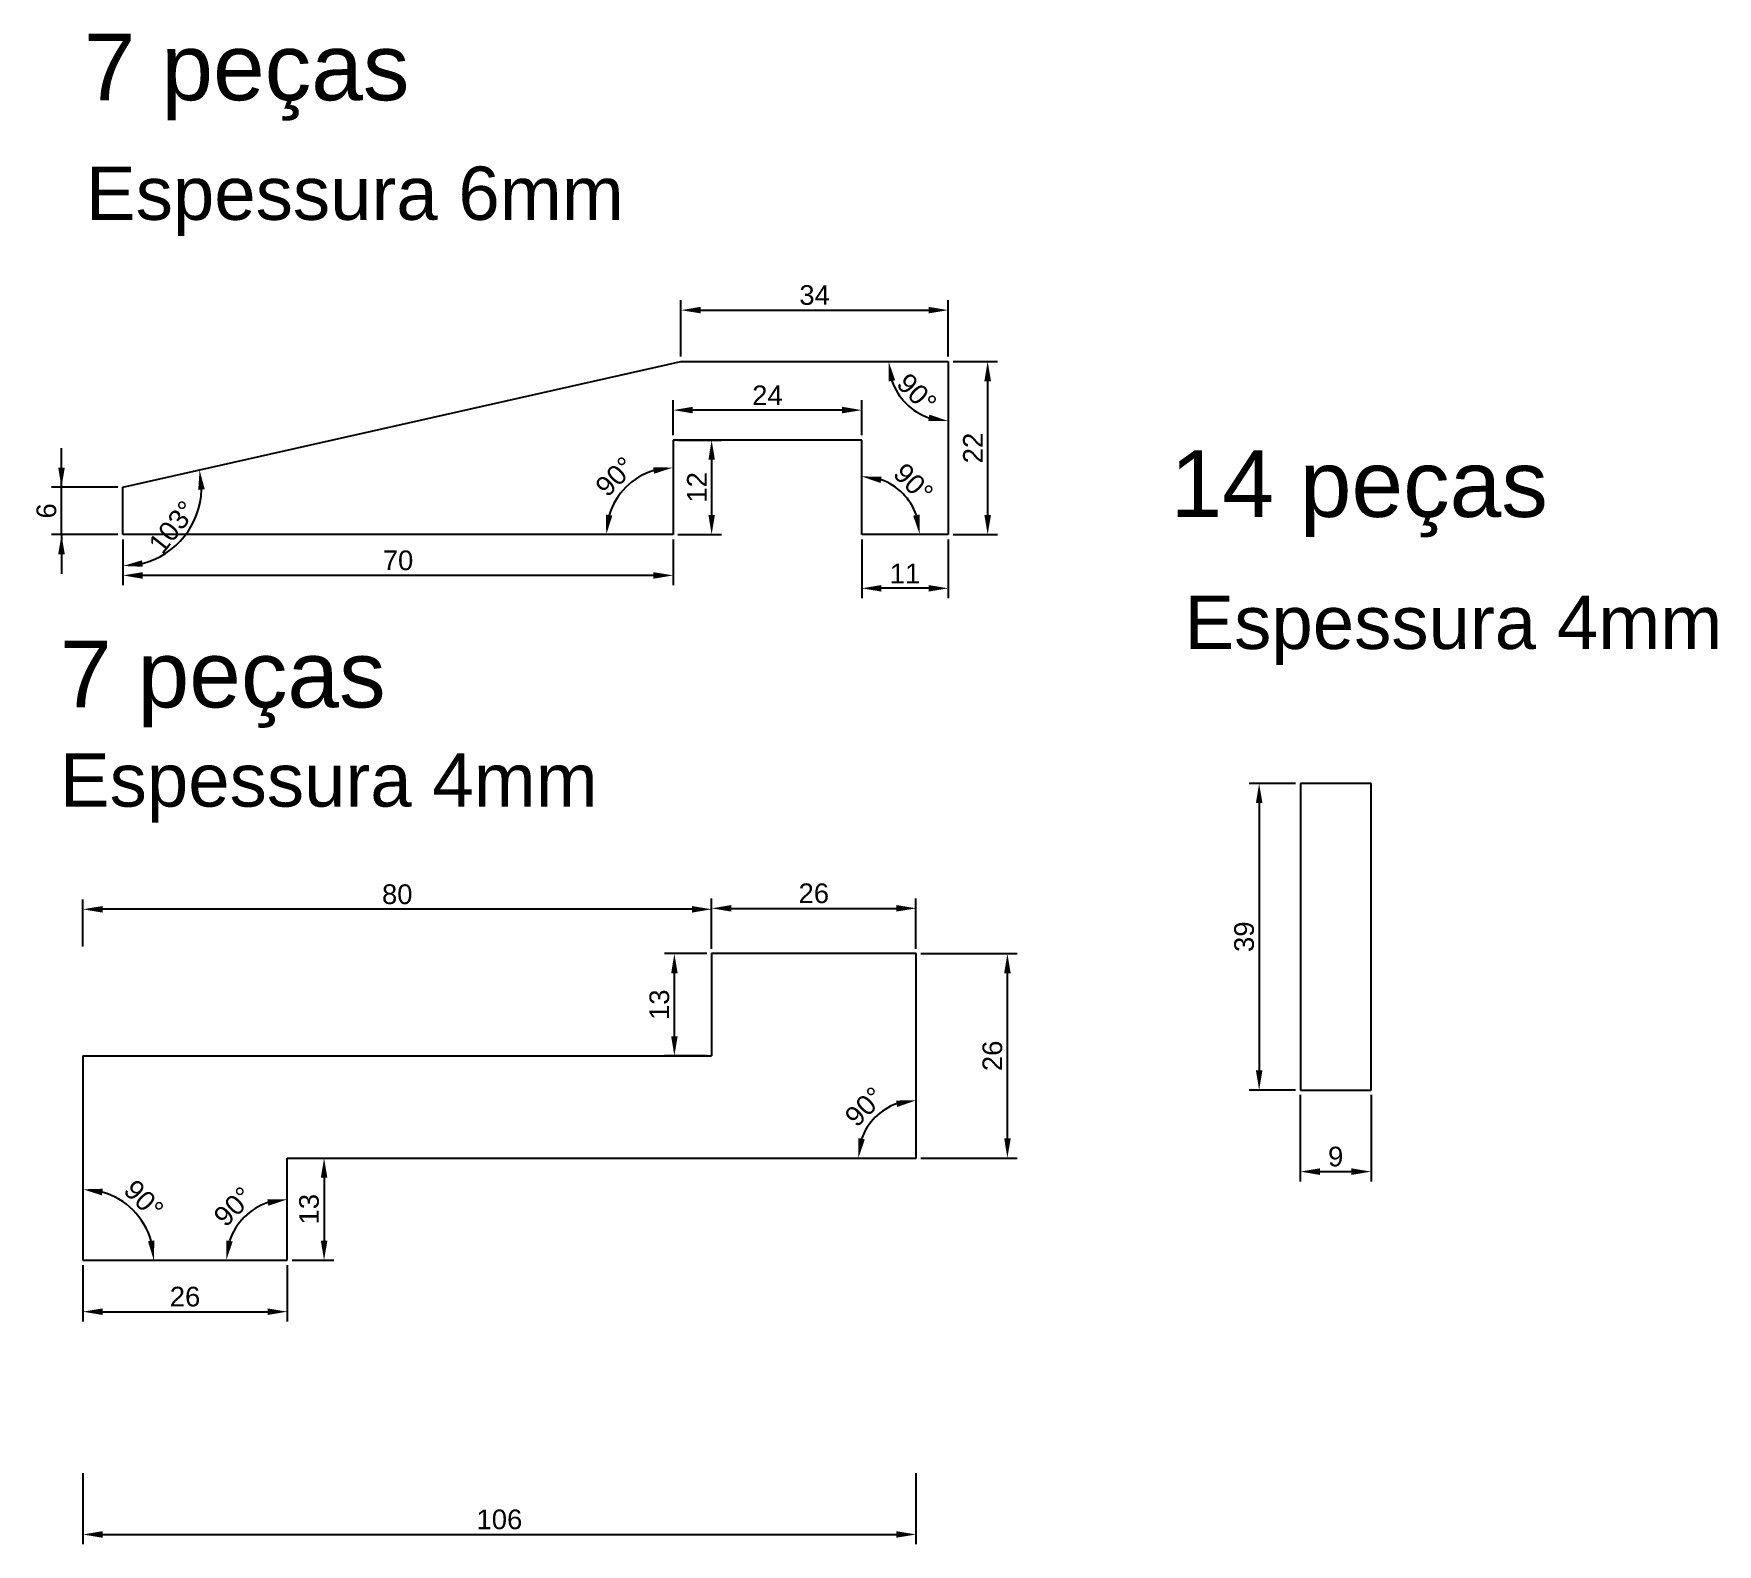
# Model space of a CAD drawing. Header units: millimetres. Extents: x 41 to 255, y 8 to 200.
import ezdxf

# ---------------------------------------------------------------- set-up
doc = ezdxf.new("R2010")
doc.units = ezdxf.units.MM
doc.styles.get("Standard").update_dxf_attribs({"font": 'arial.ttf'})
doc.dimstyles.new('ISO-25', dxfattribs={"dimtxt": 2.5, "dimasz": 2.5, "dimexe": 1.25, "dimexo": 0.625, "dimtad": 1, "dimtxsty": 'Standard', "dimcen": 2.5, "dimadec": 0, "dimazin": 0, "dimtfac": 1, "dimtmove": 0, "dimatfit": 3, "dimfxl": 1, "dimarcsym": 0})

# ---------------------------------------------------------------- blocks, each defined once
blk = doc.blocks.new('*D13')
at = {"color": 0, "lineweight": -2}
for p, q in [((202.42, 65.42), (202.42, 54.42)), ((211.42, 65.42), (211.42, 54.42)), ((204.92, 55.67), (208.92, 55.67))]:
    blk.add_line(p, q, dxfattribs=at)
at = {"color": 0}
for points in [[(204.92, 56.09), (204.92, 55.25), (202.42, 55.67)], [(208.92, 55.25), (208.92, 56.09), (211.42, 55.67)]]:
    blk.add_solid(points, dxfattribs=at)
at = {"layer": 'Defpoints', "color": 0}
for p in [(202.42, 66.04), (211.42, 66.04), (211.42, 55.67)]:
    blk.add_point(p, dxfattribs=at)
at = {"color": 0, "insert": (206.92, 57.57), "char_height": 2.5, "attachment_point": 5}
blk.add_mtext('9', dxfattribs=at)
blk = doc.blocks.new('*D14')
at = {"color": 0, "lineweight": -2}
for p, q in [((158.24, 158.69), (163.89, 158.69)), ((162.64, 156.19), (162.64, 139.19)), ((158.24, 136.69), (163.89, 136.69))]:
    blk.add_line(p, q, dxfattribs=at)
at = {"color": 0}
for points in [[(163.06, 156.19), (162.22, 156.19), (162.64, 158.69)], [(162.22, 139.19), (163.06, 139.19), (162.64, 136.69)]]:
    blk.add_solid(points, dxfattribs=at)
at = {"layer": 'Defpoints', "color": 0}
for p in [(157.62, 158.69), (157.62, 136.69), (162.64, 136.69)]:
    blk.add_point(p, dxfattribs=at)
at = {"color": 0, "insert": (160.76, 147.69), "char_height": 2.5, "attachment_point": 5, "rotation": 90}
blk.add_mtext('22', dxfattribs=at)
blk = doc.blocks.new('*D15')
at = {"color": 0, "lineweight": -2}
for p, q in [((146.62, 136.07), (146.62, 128.6)), ((157.62, 136.07), (157.62, 128.6)), ((155.12, 129.85), (149.12, 129.85))]:
    blk.add_line(p, q, dxfattribs=at)
at = {"color": 0}
for points in [[(149.12, 130.26), (149.12, 129.43), (146.62, 129.85)], [(155.12, 129.43), (155.12, 130.26), (157.62, 129.85)]]:
    blk.add_solid(points, dxfattribs=at)
at = {"layer": 'Defpoints', "color": 0}
for p in [(146.62, 136.69), (157.62, 136.69), (146.62, 129.85)]:
    blk.add_point(p, dxfattribs=at)
at = {"color": 0, "insert": (152.12, 131.73), "char_height": 2.5, "attachment_point": 5}
blk.add_mtext('11', dxfattribs=at)
blk = doc.blocks.new('*D16')
at = {"color": 0, "lineweight": -2}
for p, q in [((122.62, 149.32), (122.62, 153.76)), ((144.12, 152.51), (125.12, 152.51)), ((146.62, 149.32), (146.62, 153.76))]:
    blk.add_line(p, q, dxfattribs=at)
at = {"color": 0}
for points in [[(125.12, 152.93), (125.12, 152.1), (122.62, 152.51)], [(144.12, 152.1), (144.12, 152.93), (146.62, 152.51)]]:
    blk.add_solid(points, dxfattribs=at)
at = {"layer": 'Defpoints', "color": 0}
for p in [(122.62, 152.51), (122.62, 148.69), (146.62, 148.69)]:
    blk.add_point(p, dxfattribs=at)
at = {"color": 0, "insert": (134.62, 154.39), "char_height": 2.5, "attachment_point": 5}
blk.add_mtext('24', dxfattribs=at)
blk = doc.blocks.new('*D17')
at = {"color": 0, "lineweight": -2}
for p, q in [((123.24, 148.69), (128.77, 148.69)), ((127.52, 146.19), (127.52, 139.19)), ((123.24, 136.69), (128.77, 136.69))]:
    blk.add_line(p, q, dxfattribs=at)
at = {"color": 0}
for points in [[(127.94, 146.19), (127.11, 146.19), (127.52, 148.69)], [(127.11, 139.19), (127.94, 139.19), (127.52, 136.69)]]:
    blk.add_solid(points, dxfattribs=at)
at = {"layer": 'Defpoints', "color": 0}
for p in [(122.62, 148.69), (122.62, 136.69), (127.52, 136.69)]:
    blk.add_point(p, dxfattribs=at)
at = {"color": 0, "insert": (125.64, 142.69), "char_height": 2.5, "attachment_point": 5, "rotation": 90}
blk.add_mtext('12', dxfattribs=at)
blk = doc.blocks.new('*D18')
at = {"color": 0, "lineweight": -2}
for p, q in [((52.62, 136.07), (52.62, 130.24)), ((122.62, 136.07), (122.62, 130.24)), ((120.12, 131.49), (55.12, 131.49))]:
    blk.add_line(p, q, dxfattribs=at)
at = {"color": 0}
for points in [[(55.12, 131.9), (55.12, 131.07), (52.62, 131.49)], [(120.12, 131.07), (120.12, 131.9), (122.62, 131.49)]]:
    blk.add_solid(points, dxfattribs=at)
at = {"layer": 'Defpoints', "color": 0}
for p in [(52.62, 136.69), (122.62, 136.69), (52.62, 131.49)]:
    blk.add_point(p, dxfattribs=at)
at = {"color": 0, "insert": (87.62, 133.39), "char_height": 2.5, "attachment_point": 5}
blk.add_mtext('70', dxfattribs=at)
blk = doc.blocks.new('*D19')
at = {"color": 0, "lineweight": -2}
for p, q in [((123.62, 159.32), (123.62, 166.47)), ((126.12, 165.22), (155.12, 165.22)), ((157.62, 159.32), (157.62, 166.47))]:
    blk.add_line(p, q, dxfattribs=at)
at = {"color": 0}
for points in [[(126.12, 165.64), (126.12, 164.81), (123.62, 165.22)], [(155.12, 164.81), (155.12, 165.64), (157.62, 165.22)]]:
    blk.add_solid(points, dxfattribs=at)
at = {"layer": 'Defpoints', "color": 0}
for p in [(157.62, 165.22), (123.62, 158.69), (157.62, 158.69)]:
    blk.add_point(p, dxfattribs=at)
at = {"color": 0, "insert": (140.62, 167.13), "char_height": 2.5, "attachment_point": 5}
blk.add_mtext('34', dxfattribs=at)
blk = doc.blocks.new('*D20')
at = {"color": 0, "lineweight": -2}
for p, q in [((44.8, 142.69), (44.8, 147.69)), ((51.99, 142.69), (43.55, 142.69)), ((44.8, 136.69), (44.8, 142.69)), ((51.99, 136.69), (43.55, 136.69)), ((44.8, 136.69), (44.8, 131.69))]:
    blk.add_line(p, q, dxfattribs=at)
at = {"color": 0}
for points in [[(44.39, 145.19), (45.22, 145.19), (44.8, 142.69)], [(45.22, 134.19), (44.39, 134.19), (44.8, 136.69)]]:
    blk.add_solid(points, dxfattribs=at)
at = {"layer": 'Defpoints', "color": 0}
for p in [(44.8, 142.69), (52.62, 142.69), (52.62, 136.69)]:
    blk.add_point(p, dxfattribs=at)
at = {"color": 0, "insert": (42.9, 139.69), "char_height": 2.5, "attachment_point": 5, "rotation": 90}
blk.add_mtext('6', dxfattribs=at)
blk = doc.blocks.new('*D23')
at = {"color": 0, "lineweight": -2}
for p, q in [((201.8, 105.04), (195.93, 105.04)), ((197.18, 102.54), (197.18, 68.54)), ((201.8, 66.04), (195.93, 66.04))]:
    blk.add_line(p, q, dxfattribs=at)
at = {"color": 0}
for points in [[(197.6, 102.54), (196.77, 102.54), (197.18, 105.04)], [(196.77, 68.54), (197.6, 68.54), (197.18, 66.04)]]:
    blk.add_solid(points, dxfattribs=at)
at = {"layer": 'Defpoints', "color": 0}
for p in [(202.42, 105.04), (197.18, 66.04), (202.42, 66.04)]:
    blk.add_point(p, dxfattribs=at)
at = {"color": 0, "insert": (195.28, 85.54), "char_height": 2.5, "attachment_point": 5, "rotation": 90}
blk.add_mtext('39', dxfattribs=at)
blk = doc.blocks.new('*D31')
at = {"color": 0, "lineweight": -2}
for p, q in [((47.52, 17.32), (47.52, 8.28)), ((153.52, 17.32), (153.52, 8.28)), ((50.02, 9.53), (151.02, 9.53))]:
    blk.add_line(p, q, dxfattribs=at)
at = {"color": 0}
for points in [[(50.02, 9.94), (50.02, 9.11), (47.52, 9.53)], [(151.02, 9.11), (151.02, 9.94), (153.52, 9.53)]]:
    blk.add_solid(points, dxfattribs=at)
at = {"layer": 'Defpoints', "color": 0}
for p in [(47.52, 17.94), (153.52, 17.94), (153.52, 9.53)]:
    blk.add_point(p, dxfattribs=at)
at = {"color": 0, "insert": (100.52, 11.43), "char_height": 2.5, "attachment_point": 5}
blk.add_mtext('106', dxfattribs=at)
blk = doc.blocks.new('*D32')
at = {"color": 0, "lineweight": -2}
for p, q in [((154.15, 83.39), (166.4, 83.39)), ((165.15, 59.89), (165.15, 80.89)), ((154.15, 57.39), (166.4, 57.39))]:
    blk.add_line(p, q, dxfattribs=at)
at = {"color": 0}
for points in [[(165.57, 80.89), (164.74, 80.89), (165.15, 83.39)], [(164.74, 59.89), (165.57, 59.89), (165.15, 57.39)]]:
    blk.add_solid(points, dxfattribs=at)
at = {"layer": 'Defpoints', "color": 0}
for p in [(153.52, 83.39), (165.15, 83.39), (153.52, 57.39)]:
    blk.add_point(p, dxfattribs=at)
at = {"color": 0, "insert": (163.25, 70.39), "char_height": 2.5, "attachment_point": 5, "rotation": 90}
blk.add_mtext('26', dxfattribs=at)
blk = doc.blocks.new('*D33')
at = {"color": 0, "lineweight": -2}
for p, q in [((127.52, 84.01), (127.52, 90.4)), ((153.52, 84.01), (153.52, 90.4)), ((130.02, 89.15), (151.02, 89.15))]:
    blk.add_line(p, q, dxfattribs=at)
at = {"color": 0}
for points in [[(130.02, 89.57), (130.02, 88.74), (127.52, 89.15)], [(151.02, 88.74), (151.02, 89.57), (153.52, 89.15)]]:
    blk.add_solid(points, dxfattribs=at)
at = {"layer": 'Defpoints', "color": 0}
for p in [(153.52, 89.15), (127.52, 83.39), (153.52, 83.39)]:
    blk.add_point(p, dxfattribs=at)
at = {"color": 0, "insert": (140.52, 91.05), "char_height": 2.5, "attachment_point": 5}
blk.add_mtext('26', dxfattribs=at)
blk = doc.blocks.new('*D37')
at = {"color": 0, "lineweight": -2}
for p, q in [((47.52, 84.29), (47.52, 90.28)), ((127.52, 84.29), (127.52, 90.28)), ((125.02, 89.03), (50.02, 89.03))]:
    blk.add_line(p, q, dxfattribs=at)
at = {"color": 0}
for points in [[(50.02, 89.44), (50.02, 88.61), (47.52, 89.03)], [(125.02, 88.61), (125.02, 89.44), (127.52, 89.03)]]:
    blk.add_solid(points, dxfattribs=at)
at = {"layer": 'Defpoints', "color": 0}
for p in [(47.52, 89.03), (47.52, 83.66), (127.52, 83.66)]:
    blk.add_point(p, dxfattribs=at)
at = {"color": 0, "insert": (87.52, 90.93), "char_height": 2.5, "attachment_point": 5}
blk.add_mtext('80', dxfattribs=at)
blk = doc.blocks.new('*D38')
at = {"color": 0, "lineweight": -2}
for p, q in [((47.52, 43.76), (47.52, 36.61)), ((73.52, 43.76), (73.52, 36.61)), ((50.02, 37.86), (71.02, 37.86))]:
    blk.add_line(p, q, dxfattribs=at)
at = {"color": 0}
for points in [[(50.02, 38.27), (50.02, 37.44), (47.52, 37.86)], [(71.02, 37.44), (71.02, 38.27), (73.52, 37.86)]]:
    blk.add_solid(points, dxfattribs=at)
at = {"layer": 'Defpoints', "color": 0}
for p in [(47.52, 44.39), (73.52, 44.39), (73.52, 37.86)]:
    blk.add_point(p, dxfattribs=at)
at = {"color": 0, "insert": (60.52, 39.76), "char_height": 2.5, "attachment_point": 5}
blk.add_mtext('26', dxfattribs=at)
blk = doc.blocks.new('*D39')
at = {"color": 0, "lineweight": -2}
for p, q in [((74.15, 57.39), (79.46, 57.39)), ((78.21, 54.89), (78.21, 46.89)), ((74.15, 44.39), (79.46, 44.39))]:
    blk.add_line(p, q, dxfattribs=at)
at = {"color": 0}
for points in [[(78.63, 54.89), (77.8, 54.89), (78.21, 57.39)], [(77.8, 46.89), (78.63, 46.89), (78.21, 44.39)]]:
    blk.add_solid(points, dxfattribs=at)
at = {"layer": 'Defpoints', "color": 0}
for p in [(73.52, 57.39), (73.52, 44.39), (78.21, 44.39)]:
    blk.add_point(p, dxfattribs=at)
at = {"color": 0, "insert": (76.31, 50.89), "char_height": 2.5, "attachment_point": 5, "rotation": 90}
blk.add_mtext('13', dxfattribs=at)
blk = doc.blocks.new('*D40')
at = {"color": 0, "lineweight": -2}
for p, q in [((126.9, 83.39), (121.53, 83.39)), ((122.78, 72.89), (122.78, 80.89)), ((126.9, 70.39), (121.53, 70.39))]:
    blk.add_line(p, q, dxfattribs=at)
at = {"color": 0}
for points in [[(123.2, 80.89), (122.37, 80.89), (122.78, 83.39)], [(122.37, 72.89), (123.2, 72.89), (122.78, 70.39)]]:
    blk.add_solid(points, dxfattribs=at)
at = {"layer": 'Defpoints', "color": 0}
for p in [(122.78, 83.39), (127.52, 83.39), (127.52, 70.39)]:
    blk.add_point(p, dxfattribs=at)
at = {"color": 0, "insert": (120.88, 76.89), "char_height": 2.5, "attachment_point": 5, "rotation": 90}
blk.add_mtext('13', dxfattribs=at)
blk = doc.blocks.new('*D41')
at = {"color": 0, "lineweight": -2}
blk.add_arc((153.52, 57.39), 7.34, 109.6152, 160.3848, dxfattribs=at)
at = {"color": 0}
for points in [[(151.13, 63.89), (150.99, 64.71), (153.52, 64.73)], [(146.2, 59.92), (147.02, 59.78), (146.19, 57.39)]]:
    blk.add_solid(points, dxfattribs=at)
at = {"layer": 'Defpoints', "color": 0}
for p in [(153.52, 83.39), (149.85, 63.74), (73.52, 57.39), (153.52, 57.39), (153.52, 57.39)]:
    blk.add_point(p, dxfattribs=at)
at = {"color": 0, "insert": (146.98, 63.93), "char_height": 2.5, "attachment_point": 5, "rotation": 45}
blk.add_mtext('90%%d', dxfattribs=at)
blk = doc.blocks.new('*D42')
at = {"color": 0, "lineweight": -2}
blk.add_arc((73.52, 44.39), 7.75, 108.5522, 161.4478, dxfattribs=at)
at = {"color": 0}
for points in [[(71.12, 51.33), (70.99, 52.15), (73.52, 52.14)], [(65.76, 46.92), (66.58, 46.79), (65.77, 44.39)]]:
    blk.add_solid(points, dxfattribs=at)
at = {"layer": 'Defpoints', "color": 0}
for p in [(73.52, 57.39), (69.65, 51.1), (47.52, 44.39), (73.52, 44.39), (73.52, 44.39)]:
    blk.add_point(p, dxfattribs=at)
at = {"color": 0, "insert": (66.68, 51.23), "char_height": 2.5, "attachment_point": 5, "rotation": 45}
blk.add_mtext('90%%d', dxfattribs=at)
blk = doc.blocks.new('*D43')
at = {"color": 0, "lineweight": -2}
blk.add_arc((47.52, 44.39), 9.03, 15.913, 74.087, dxfattribs=at)
at = {"color": 0}
for points in [[(50.06, 53.49), (49.94, 52.66), (47.52, 53.42)], [(55.8, 46.81), (56.62, 46.92), (56.55, 44.39)]]:
    blk.add_solid(points, dxfattribs=at)
at = {"layer": 'Defpoints', "color": 0}
for p in [(47.52, 70.39), (55.34, 48.9), (47.52, 44.39), (47.52, 44.39), (73.52, 44.39)]:
    blk.add_point(p, dxfattribs=at)
at = {"color": 0, "insert": (55.27, 52.13), "char_height": 2.5, "attachment_point": 5, "rotation": 315}
blk.add_mtext('90%%d', dxfattribs=at)
blk = doc.blocks.new('*D44')
at = {"color": 0, "lineweight": -2}
blk.add_arc((122.62, 136.69), 8.5, 106.9034, 163.0966, dxfattribs=at)
at = {"color": 0}
for points in [[(120.2, 144.42), (120.08, 145.24), (122.62, 145.2)], [(114.07, 139.23), (114.89, 139.1), (114.11, 136.69)]]:
    blk.add_solid(points, dxfattribs=at)
at = {"layer": 'Defpoints', "color": 0}
for p in [(122.62, 148.69), (118.36, 144.06), (52.62, 136.69), (122.62, 136.69), (122.62, 136.69)]:
    blk.add_point(p, dxfattribs=at)
at = {"color": 0, "insert": (115.25, 144.06), "char_height": 2.5, "attachment_point": 5, "rotation": 45}
blk.add_mtext('90%%d', dxfattribs=at)
blk = doc.blocks.new('*D45')
at = {"color": 0, "lineweight": -2}
blk.add_line((52.62, 136.07), (52.62, 131.44), dxfattribs=at)
blk.add_arc((52.62, 142.69), 10, 284.3567, 358.3429, dxfattribs=at)
at = {"color": 0}
for points in [[(63.03, 142.44), (62.2, 142.36), (62.37, 144.89)], [(55.04, 133.41), (55.15, 132.59), (52.62, 132.69)]]:
    blk.add_solid(points, dxfattribs=at)
at = {"layer": 'Defpoints', "color": 0}
for p in [(123.62, 158.69), (52.62, 142.69), (52.62, 142.69), (52.62, 136.69), (58.24, 134.42)]:
    blk.add_point(p, dxfattribs=at)
at = {"color": 0, "insert": (58.93, 137.64), "char_height": 2.5, "attachment_point": 5, "rotation": 51.3498}
blk.add_mtext('103%%d', dxfattribs=at)
blk = doc.blocks.new('*D46')
at = {"color": 0, "lineweight": -2}
blk.add_arc((146.62, 136.69), 7.38, 19.5095, 70.4905, dxfattribs=at)
at = {"color": 0}
for points in [[(149.15, 144.06), (149.01, 143.24), (146.62, 144.07)], [(153.16, 139.09), (153.98, 139.23), (153.99, 136.69)]]:
    blk.add_solid(points, dxfattribs=at)
at = {"layer": 'Defpoints', "color": 0}
for p in [(146.62, 148.69), (153, 140.38), (146.62, 136.69), (146.62, 136.69), (157.62, 136.69)]:
    blk.add_point(p, dxfattribs=at)
at = {"color": 0, "insert": (153.19, 143.26), "char_height": 2.5, "attachment_point": 5, "rotation": 315}
blk.add_mtext('90%%d', dxfattribs=at)
blk = doc.blocks.new('*D47')
at = {"color": 0, "lineweight": -2}
blk.add_arc((157.62, 158.69), 7.57, 198.9987, 251.0013, dxfattribs=at)
at = {"color": 0}
for points in [[(150.87, 156.3), (150.04, 156.16), (150.04, 158.69)], [(155.08, 151.12), (155.22, 151.94), (157.62, 151.12)]]:
    blk.add_solid(points, dxfattribs=at)
at = {"layer": 'Defpoints', "color": 0}
for p in [(123.62, 158.69), (157.62, 158.69), (157.62, 158.69), (151.06, 154.91), (157.62, 136.69)]:
    blk.add_point(p, dxfattribs=at)
at = {"color": 0, "insert": (153.62, 154.69), "char_height": 2.5, "attachment_point": 5, "rotation": 315}
blk.add_mtext('90%%d', dxfattribs=at)

msp = doc.modelspace()

# ---------------------------------------------------------------- linework, layer by layer
for p, q in [((52.616, 142.692), (123.616, 158.692)), ((123.616, 158.692), (157.616, 158.692)), ((157.616, 158.692), (157.616, 136.692)), ((146.616, 148.692), (122.616, 148.692)), ((122.616, 148.692), (122.616, 136.692)), ((146.616, 136.692), (146.616, 148.692)), ((52.616, 136.692), (52.616, 142.692)), ((122.616, 136.692), (52.616, 136.692)), ((157.616, 136.692), (146.616, 136.692)), ((202.423, 105.044), (202.423, 66.044)), ((211.423, 105.044), (202.423, 105.044)), ((211.423, 66.044), (211.423, 105.044)), ((153.524, 83.389), (127.524, 83.389)), ((127.524, 83.389), (127.524, 70.389)), ((153.524, 57.389), (153.524, 83.389)), ((47.524, 70.389), (47.524, 44.389)), ((47.524, 70.389), (127.524, 70.389)), ((202.423, 66.044), (211.423, 66.044)), ((73.524, 57.389), (153.524, 57.389)), ((73.524, 44.389), (73.524, 57.389)), ((47.524, 44.389), (73.524, 44.389))]:
    msp.add_line(p, q)

# ---------------------------------------------------------------- texts
for s, height, p in [('7 peças', 8.4677, (47.638, 191.911)), ('Espessura 6mm', 6.77963, (47.925, 176.702)), ('14 peças', 8.4677, (185.907, 138.924)), ('Espessura 4mm', 6.77963, (187.684, 122.131)), ('7 peças', 8.4677, (44.611, 114.702)), ('Espessura 4mm', 6.77963, (44.611, 102.087))]:
    msp.add_text(s, height=height).set_placement(p)

# ---------------------------------------------------------------- dimensions: what is measured, and where the dimension line sits
at = {"color": 4}
for p1, p2, distance, picture, middle in [((123.616, 158.692), (157.616, 158.692), 6.532, '*D19', (140.616, 167.126)), ((157.616, 158.692), (157.616, 136.692), 5.024, '*D14', (160.76, 147.692)), ((146.616, 148.692), (122.616, 148.692), -3.823, '*D16', (134.616, 154.395)), ((52.616, 136.692), (52.616, 142.692), 7.812, '*D20', (42.903, 139.692)), ((122.616, 136.692), (52.616, 136.692), 5.206, '*D18', (87.616, 133.387)), ((202.423, 105.044), (202.423, 66.044), -5.239, '*D23', (195.283, 85.544)), ((127.524, 83.389), (153.524, 83.389), 5.764, '*D33', (140.524, 91.055)), ((127.524, 70.389), (127.524, 83.389), 4.74, '*D40', (120.882, 76.889)), ((202.423, 66.044), (211.423, 66.044), -10.373, '*D13', (206.923, 57.572)), ((73.524, 57.389), (73.524, 44.389), 4.691, '*D39', (76.314, 50.889)), ((47.524, 17.941), (153.524, 17.941), -8.415, '*D31', (100.524, 11.427))]:
    dim = msp.add_aligned_dim(p1=p1, p2=p2, distance=distance, dimstyle='ISO-25', dxfattribs=at)
    dim.commit()
    dim.dimension.update_dxf_attribs({"geometry": picture, "text_midpoint": middle})
for base, line1, line2, picture, middle in [((58.243, 134.422), ((52.616, 136.692), (52.616, 142.692)), ((52.616, 142.692), (123.616, 158.692)), '*D45', (58.93, 137.642)), ((151.056, 154.905), ((123.616, 158.692), (157.616, 158.692)), ((157.616, 158.692), (157.616, 136.692)), '*D47', (153.616, 154.692)), ((118.363, 144.058), ((122.616, 136.692), (52.616, 136.692)), ((122.616, 148.692), (122.616, 136.692)), '*D44', (115.246, 144.062)), ((153.005, 140.381), ((146.616, 136.692), (146.616, 148.692)), ((157.616, 136.692), (146.616, 136.692)), '*D46', (153.188, 143.265)), ((149.855, 63.744), ((73.524, 57.389), (153.524, 57.389)), ((153.524, 57.389), (153.524, 83.389)), '*D41', (146.979, 63.934)), ((55.344, 48.904), ((47.524, 70.389), (47.524, 44.389)), ((47.524, 44.389), (73.524, 44.389)), '*D43', (55.265, 52.13)), ((69.646, 51.105), ((47.524, 44.389), (73.524, 44.389)), ((73.524, 44.389), (73.524, 57.389)), '*D42', (66.685, 51.228))]:
    dim = msp.add_angular_dim_2l(base=base, line1=line1, line2=line2, dimstyle='ISO-25', dxfattribs=at)
    dim.commit()
    dim.dimension.update_dxf_attribs({"geometry": picture, "text_midpoint": middle})
for base, p1, p2, angle, picture, middle in [((127.523, 136.692), (122.616, 148.692), (122.616, 136.692), 270, '*D17', (125.643, 142.692)), ((165.154, 83.389), (153.524, 57.389), (153.524, 83.389), 90, '*D32', (163.253, 70.389))]:
    dim = msp.add_linear_dim(base=base, p1=p1, p2=p2, angle=angle, dimstyle='ISO-25', dxfattribs=at)
    dim.commit()
    dim.dimension.update_dxf_attribs({"geometry": picture, "text_midpoint": middle})
for base, p1, p2, picture, middle in [((146.616, 129.848), (157.616, 136.692), (146.616, 136.692), '*D15', (152.116, 131.728)), ((47.524, 89.028), (127.524, 83.663), (47.524, 83.663), '*D37', (87.524, 90.929)), ((73.524, 37.856), (47.524, 44.389), (73.524, 44.389), '*D38', (60.524, 39.757))]:
    dim = msp.add_linear_dim(base=base, p1=p1, p2=p2, dimstyle='ISO-25', dxfattribs=at)
    dim.commit()
    dim.dimension.update_dxf_attribs({"geometry": picture, "text_midpoint": middle})

doc.saveas('drawing.dxf')
